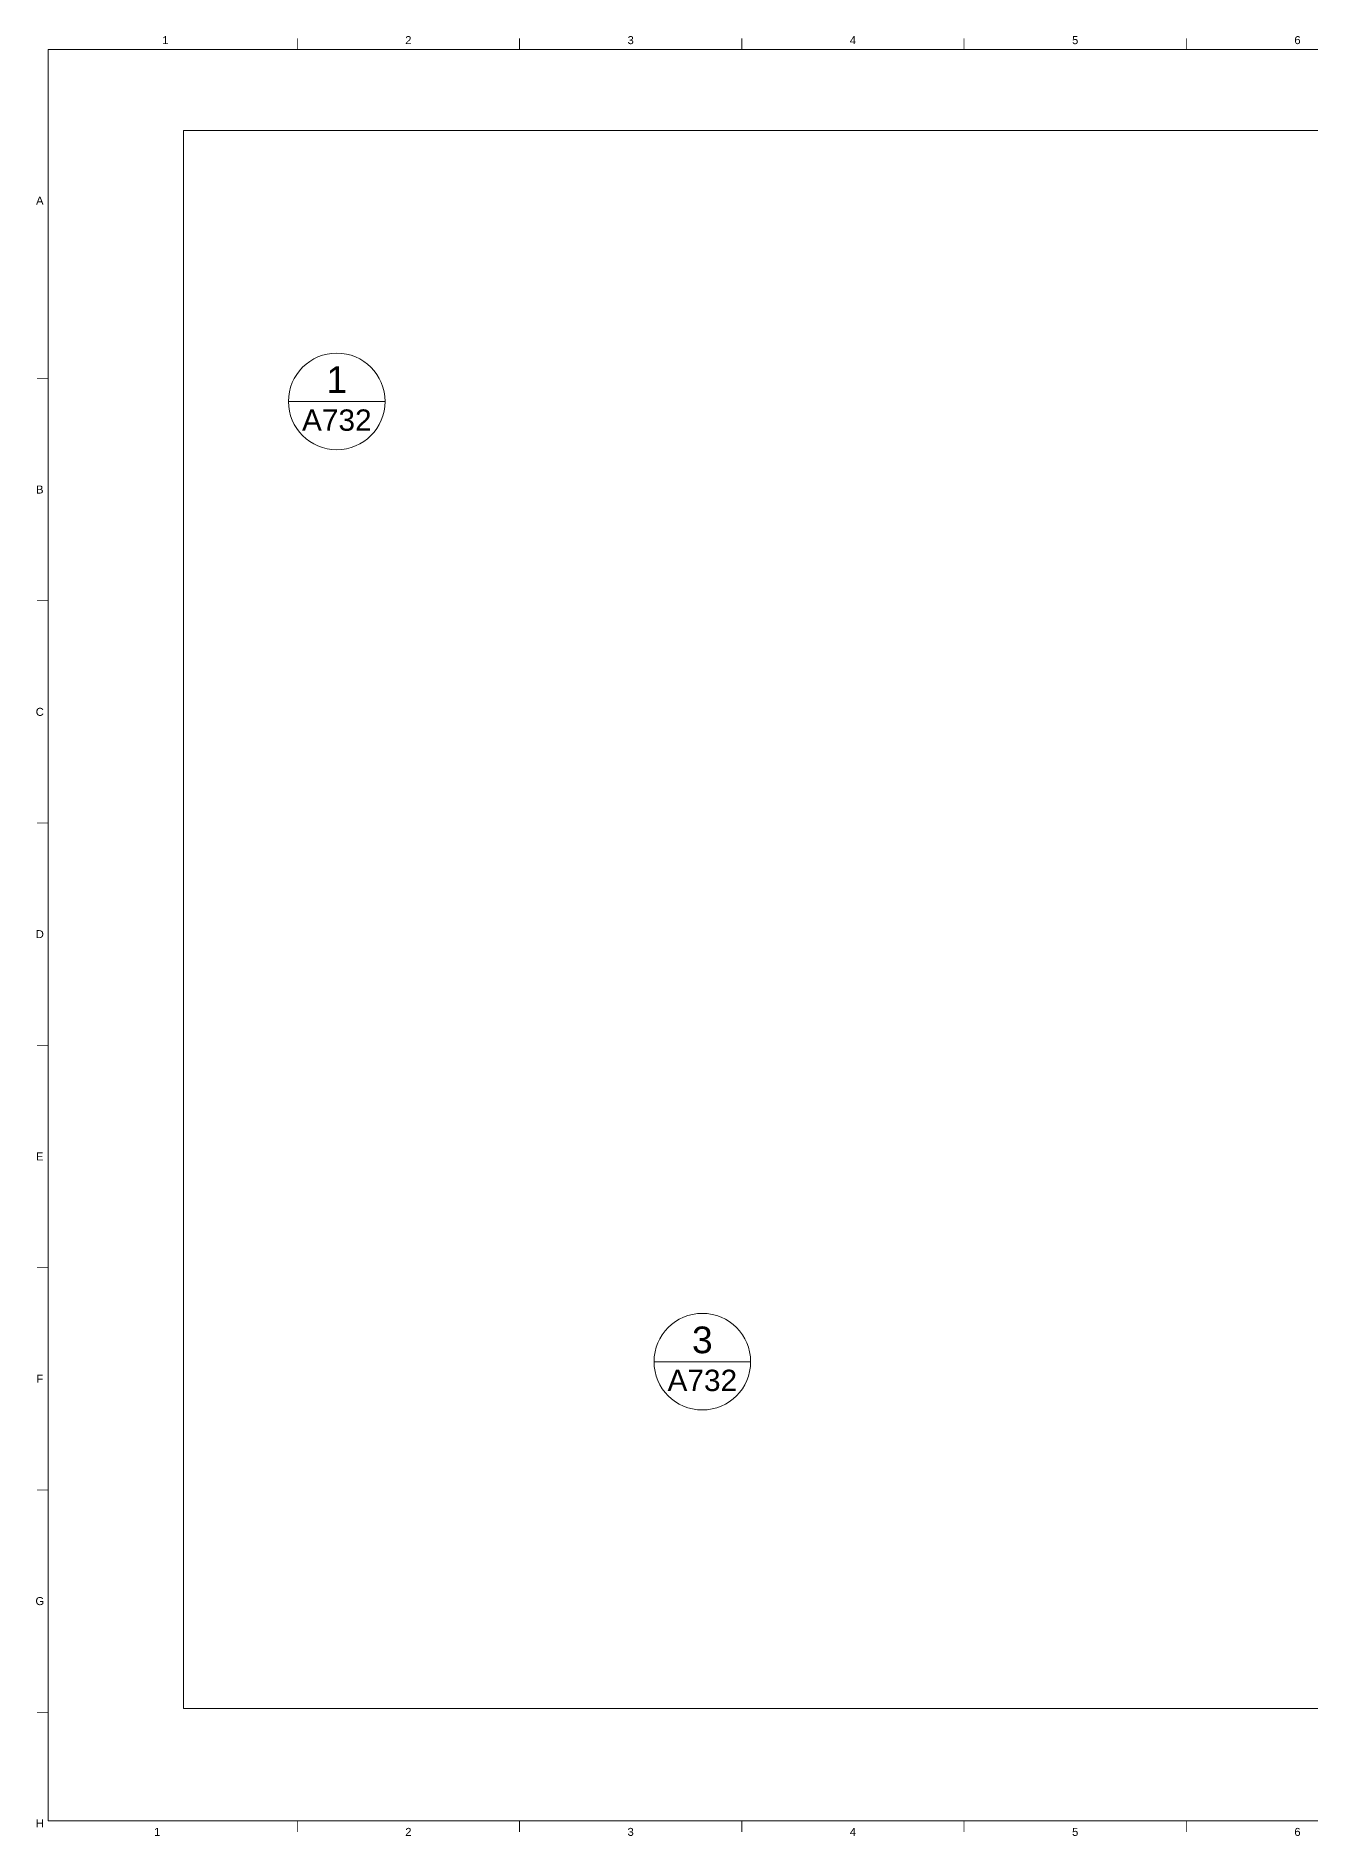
# Paper-space layout 'A732' of a CAD drawing. Header units: centimetres, sheet in millimetres. Extents: x 12 to 578, y 3 to 408.
# Drawn here: x 12.3 to 298.9, y 3 to 407.8 of the extents above; entities that cross this region are included whole.
import ezdxf
from ezdxf.enums import TextEntityAlignment as Align

# ---------------------------------------------------------------- set-up
doc = ezdxf.new("R2010")
doc.units = ezdxf.units.CM
for name, color, linetype, lineweight in [('A-ANNO-SYMB', 3, 'Continuous', 18), ('G-ANNO-TEXT', 3, 'Continuous', 18), ('G-ANNO-TTLB', 3, 'Continuous', 18)]:
    doc.layers.add(name, color=color, linetype=linetype, lineweight=lineweight)
doc.layers.add('G-ANNO-NPLT', color=2, linetype='Continuous', lineweight=18, plot=False)
doc.styles.add('ARIAL', font='arial.ttf')

# ---------------------------------------------------------------- blocks, each defined once
blk = doc.blocks.new('DETAGLI')
at = {"layer": 'A-ANNO-SYMB', "linetype": 'Continuous'}
blk.add_line((486.66, 356.17), (504.76, 356.17), dxfattribs=at)
blk.add_circle((495.71, 356.17), 9.05, dxfattribs=at)
for tag, p in [('TAVOLA', (495.71, 362.76)), ('SEZIONE', (495.71, 354.67))]:
    blk.add_attdef(tag, text='', height=5, dxfattribs=at).set_placement(p, align=Align.TOP_CENTER)

psp = doc.layouts.new('A732')

# ---------------------------------------------------------------- linework, layer by layer
at = {"layer": 'G-ANNO-NPLT'}
psp.add_lwpolyline([(45.51, 386.58), (553.31, 386.58), (553.31, 31.68), (45.51, 31.68)], close=True, dxfattribs=at)
at = {"layer": 'G-ANNO-TTLB'}
for p, q in [((15.06, 404.81), (15.06, 6.4)), ((572.48, 404.81), (15.06, 404.81)), ((15.06, 6.4), (572.48, 6.4))]:
    psp.add_line(p, q, dxfattribs=at)
at = {"layer": 'G-ANNO-TTLB', "const_width": 0.18, "flags": 128}
for points in [[(71.06, 407.31), (71.06, 404.81)], [(121.06, 407.31), (121.06, 404.81)], [(171.06, 407.31), (171.06, 404.81)], [(221.06, 407.31), (221.06, 404.81)], [(271.06, 407.31), (271.06, 404.81)], [(15.06, 330.81), (12.56, 330.81)], [(15.06, 280.81), (12.56, 280.81)], [(15.06, 230.81), (12.56, 230.81)], [(15.06, 180.81), (12.56, 180.81)], [(15.06, 130.81), (12.56, 130.81)], [(15.06, 80.81), (12.56, 80.81)], [(15.06, 30.81), (12.56, 30.81)], [(71.06, 6.4), (71.06, 3.9)], [(121.06, 6.4), (121.06, 3.9)], [(171.06, 6.4), (171.06, 3.9)], [(221.06, 6.4), (221.06, 3.9)], [(271.06, 6.4), (271.06, 3.9)]]:
    psp.add_lwpolyline(points, dxfattribs=at)

# ---------------------------------------------------------------- block references
at = {"layer": 'A-ANNO-SYMB'}
ref = psp.add_blockref('DETAGLI', (-514.9, -101.78), dxfattribs=dict(at, xscale=1.2, yscale=1.2, zscale=1.2))
ref.add_attrib('SEZIONE', 'A732', dxfattribs={"linetype": 'Continuous', "height": 4.8, "style": 'ARIAL'}).set_placement((79.96, 323.82), align=Align.TOP_CENTER)
ref.add_attrib('TAVOLA', '1', dxfattribs={"linetype": 'Continuous', "height": 6, "style": 'ARIAL'}).set_placement((79.96, 333.53), align=Align.TOP_CENTER)
ref = psp.add_blockref('DETAGLI', (-432.67, -317.75), dxfattribs=dict(at, xscale=1.2, yscale=1.2, zscale=1.2))
ref.add_attrib('SEZIONE', 'A732', dxfattribs={"linetype": 'Continuous', "height": 4.8, "style": 'ARIAL'}).set_placement((162.18, 107.85), align=Align.TOP_CENTER)
ref.add_attrib('TAVOLA', '3', dxfattribs={"linetype": 'Continuous', "height": 6, "style": 'ARIAL'}).set_placement((162.18, 117.56), align=Align.TOP_CENTER)

# ---------------------------------------------------------------- texts
at = {"layer": 'G-ANNO-TEXT', "style": 'ARIAL'}
for s, p in [('1', (41.41, 406.88)), ('2', (96.06, 406.88)), ('3', (146.06, 406.88)), ('4', (196.06, 406.88)), ('5', (246.06, 406.88)), ('6', (296.06, 406.88)), ('A', (13.15, 370.79)), ('B', (13.15, 305.81)), ('C', (13.15, 255.81)), ('D', (13.15, 205.81)), ('E', (13.15, 155.81)), ('F', (13.15, 105.81)), ('G', (13.15, 55.81)), ('H', (13.15, 5.81)), ('1', (39.55, 3.9)), ('2', (96.06, 3.9)), ('3', (146.06, 3.9)), ('4', (196.06, 3.9)), ('5', (246.06, 3.9)), ('6', (296.06, 3.9))]:
    psp.add_text(s, height=1.8, dxfattribs=at).set_placement(p, align=Align.MIDDLE_CENTER)

doc.saveas('drawing.dxf')
